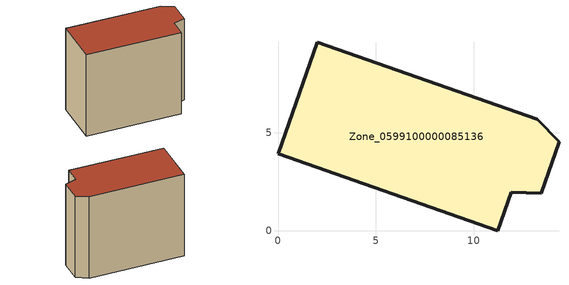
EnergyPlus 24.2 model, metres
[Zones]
Zone_0599100000085136
 floor ground (C_G): 0,3.94 2,9.64 13.25,5.71 14.37,4.54 13.45,1.92 11.94,1.96 11.25,0 z0
 wall outside (C_F): 2,9.64 0,3.94 11.25,0 11.94,1.96 13.45,1.92 14.37,4.54 13.25,5.71 2,9.64 z0:11.22
 roof outside (C_R): 13.25,5.71 2,9.64 0,3.94 11.25,0 11.94,1.96 13.45,1.92 14.37,4.54 z11.22
[BUILDING]
Pand.0599100000085136: North Axis=0; Terrain=City; Loads Convergence Tolerance Value=0.04; Temperature Convergence Tolerance Value=0.4; Solar Distribution=FullExterior; Maximum Number of Warmup Days=25; Minimum Number of Warmup Days=1
[Site:Location]
Rotterdam.The.Hague.AP_ZH_NLD Design_Conditions: Latitude=51.96; Longitude=4.45; Time Zone=1; Elevation=-4.5
[SITE:GROUNDTEMPERATURE:BUILDINGSURFACE]
18, 18, 18, 18, 18, 18, 18, 18, 18, 18, 18, 18
[MATERIAL] Thermal Absorptance=0.9; Solar Absorptance=0.7; Visible Absorptance=0.7
Name | Roughness | Thickness | Conductivity | Density | Specific Heat
G.TI.1946 | MediumSmooth | 0.15 | 1 | 540 | 1210
F.TI.1946 | Rough | 0.3 | 0.857143 | 1920 | 840
R.TI.1946 | MediumRough | 0.2 | 0.1 | 1500 | 1000
[CONSTRUCTION]
C_G: G.TI.1946
C_F: F.TI.1946
C_R: R.TI.1946
[ZONE]
Zone_0599100000085136: Type=1; Multiplier=1; Ceiling Height=Autocalculate; Volume=Autocalculate; Floor Area=autocalculate; Part of Total Floor Area=Yes
[ZONEINFILTRATION:DESIGNFLOWRATE]
Infil_Zone_0599100000085136: Zone or ZoneList or Space or SpaceList=Zone_0599100000085136; Schedule=AlwaysOn; Design Flow Rate Calculation Method=Flow/Area; Flow Rate per Floor Area=0.003; Constant Term Coefficient=1; Temperature Term Coefficient=0; Velocity Term Coefficient=0; Velocity Squared Term Coefficient=0
[HVACTEMPLATE:ZONE:IDEALLOADSAIRSYSTEM]
Zone_0599100000085136: Maximum Heating Supply Air Temperature=50; Minimum Cooling Supply Air Temperature=13; Maximum Heating Supply Air Humidity Ratio=0.0156; Minimum Cooling Supply Air Humidity Ratio=0.0077; Heating Limit=NoLimit; Cooling Limit=NoLimit; Dehumidification Control Type=ConstantSensibleHeatRatio; Cooling Sensible Heat Ratio=0.7; Dehumidification Setpoint=60; Humidification Control Type=None; Humidification Setpoint=30; Outdoor Air Method=None; Outdoor Air Flow Rate per Person=0.00944; Outdoor Air Flow Rate per Zone Floor Area=0; Outdoor Air Flow Rate per Zone=0; Demand Controlled Ventilation Type=None; Outdoor Air Economizer Type=NoEconomizer; Heat Recovery Type=None; Sensible Heat Recovery Effectiveness=0.7; Latent Heat Recovery Effectiveness=0.65
[ZONECONTROL:THERMOSTAT]
ThermostatControl_Zone_0599100000085136: Zone or ZoneList=Zone_0599100000085136; Control Type Schedule=DualSetpointControlType; Control 1=Thermostat_Zone_0599100000085136; Temperature Difference Between Cutout And Setpoint=0
[THERMOSTATSETPOINT:DUALSETPOINT]
Thermostat_Zone_0599100000085136: Heating Setpoint Temperature Schedule=HeatingSetpoint_Zone_0599100000085136; Cooling Setpoint Temperature Schedule=CoolingSetpoint_Zone_0599100000085136
[SCHEDULE:COMPACT]
HeatingSetpoint_Zone_0599100000085136: Through: 12/31, For: AllDays, Until: 24:00, 21
CoolingSetpoint_Zone_0599100000085136: Through: 12/31, For: AllDays, Until: 24:00, 24
DualSetpointControlType: Through: 12/31, For: AllDays, Until: 24:00, 4
AlwaysOn: Through: 12/31, For: AllDays, Until: 24:00, 1
